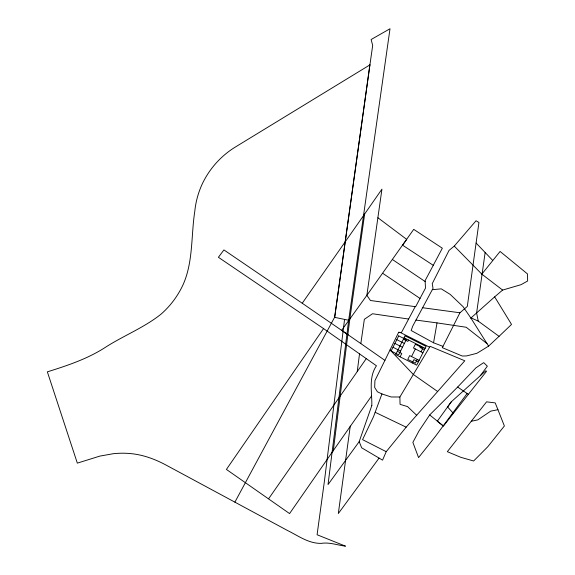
<?xml version="1.0" encoding="UTF-8"?>
<svg xmlns="http://www.w3.org/2000/svg" width="575" height="575" viewBox="0 0 575 575"><rect width="100%" height="100%" fill="white"/><g stroke="black" fill="none" stroke-linecap="round" stroke-linejoin="round"><path stroke-width="0.86" d="M344.562 319.405L324.444 480.916L317.084 534.75L345.51 546.149C337.453 545.201 329.612 542.045 321.202 543.368C308.646 543.655 298.137 535.699 287.363 530.423L165.701 464.88C155.681 459.533 144.893 455.443 133.594 453.927A85.582 85.582 0 0 0 113.189 453.725L99.791 456.112L77.33 463.134L47.358 371.845C66.851 365.757 86.43 359.238 103.845 348.321C122.317 336.167 143.391 328.124 160.784 314.367C170.164 306.259 177.718 296.161 182.972 284.934C193.351 261.877 190.993 235.764 194.788 211.305A85.071 85.071 0 0 1 202.644 183.13C209.782 168.425 221.088 155.868 234.988 147.257L369.905 64.896L372.686 45.439L371.112 39.524L390.008 28.75L348.615 320.685L328.037 484.574L359.188 441.622L371.817 405.526M323.553 328.584L218.392 257.291L223.927 249.931L302.234 303.241L364.658 214.008L349.823 319.01L333.327 450.534L289.57 513.583L226.413 469.43L323.553 328.584L376.438 365.779C368.338 377.588 372.14 392.2 371.817 405.533M350.268 426.075L338.316 513.547L379.069 458.088M357.248 371.579L359.512 353.905M485.142 252.497L476.61 312.973L478.235 321.116L499.057 336.332L511.534 324.415L494.658 296.858L502.607 290.073L521.036 284.683L527.642 280.988L527.512 273.952L500.092 251.455L481.836 274.131L502.607 290.073M499.057 336.332L488.599 346.114L480.355 351.21L476.783 353.338L466.598 355.925L462.221 356.018L442.312 347.667L459.942 312.778L467.317 306.425L478.939 222.475L476.043 220.764L454.257 246.1L449.061 250.377L432.228 283.647L433.018 288.348L412.828 325.946L411.139 330.496L433.557 342.793L442.966 346.366M334.657 317.35L369.905 64.896L334.657 317.35L348.666 320.253M348.615 320.685L366.872 295.313L381.937 189.153L363.386 215.819M359.188 441.622L361.668 447.796L382.548 460.144L386.228 451.677L406.166 427.16L464.794 360.777L430.129 346.33L399.884 396.994L391.194 396.98L381.937 393.94L377.43 391.791L374.684 387.471L374.922 380.636L384.905 360.381L360.834 343.577L364.349 319.312L372.507 313.749L408.631 319.053L415.2 306.655M433.557 342.793L437.029 322.898L466.217 327.254L487.039 343.642M386.228 451.677L362.566 439.652L373.577 416.544L381.937 393.94M384.905 360.381L398.683 332.257L400.38 332.53L429.604 347.207M400.114 356.845L401.774 353.524L397.318 351.282M408.552 340.026L407.862 341.392L403.406 339.157M411.535 356.55L415.344 348.967M412.239 362.933L413.907 359.612L418.363 361.848M420.677 346.114L419.994 347.48L424.451 349.722M417.249 359.418L415.344 363.206L407.768 359.404L409.666 355.609L419.118 360.353M421.051 351.835L422.956 348.048L415.373 344.245L413.475 348.033L422.92 352.777M433.262 265.319L442.34 248.213L413.727 229.36L366.872 295.313L370.437 300.495L415.639 306.712L425.486 288.104L425.133 280.586L433.262 265.319L402.601 245.194L406.719 239.394L377.904 217.752M408.631 319.053L401.35 332.688L398.683 332.257M234.888 502.147L334.707 317.084M480.283 375.727L487.341 366.182L483.69 362.631L475.913 367.863L457.664 387.04L429.69 414.934L419.038 430.876L412.872 442.391L418.571 457.599L435.764 435.936L467.08 393.573M332.098 452.309L371.558 395.988M268.633 498.741L366.253 358.656M453.373 413.353L486.486 371.357L485.868 370.717L451.325 401.76L447.594 406.949L453.373 413.353L443.454 426.075L429.69 414.934M451.325 401.76L437.302 421.231L443.188 425.867M349.823 319.01L341.622 330.316L347.868 334.636L302.234 303.241M494.658 296.858L470.882 318.054L488.599 346.114M471.27 421.281L477.832 419.858L490.719 411.132L497.936 409.702L504.383 425.996L487.737 446.789L473.62 460.999L460.676 457.269L447.328 451.691L486.572 401.839L495.197 402.888L497.936 409.702M432.292 289.699L441.255 288.851L450.189 294.386L463.055 306.64L470.882 318.054L470.594 317.637L478.235 321.116M415.948 320.067L437.029 322.898M422.675 307.74L459.942 312.778M375.18 412.297L406.166 427.16M404.088 337.784L425.141 348.349M396.8 339.66L404.376 343.469M394.896 343.447L402.478 347.257M392.991 347.243L400.574 351.045M468.338 394.328L457.664 387.04M392.466 259.541L425.184 281.57M382.734 273.326L420.016 298.432M346.948 333.989L360.834 343.577M437.467 391.388L413.281 374.433L390.058 349.938M416.731 415.33L407.567 406.597L400.056 404.354L399.884 396.994M454.257 246.1L481.836 274.131M476.114 243.053L492.61 260.31M398.698 335.872L391.093 351.03L398.669 354.832L406.281 339.674L398.698 335.872M405.073 335.836L395.65 354.603L416.695 365.168L426.118 346.402L405.073 335.836"/></g></svg>
